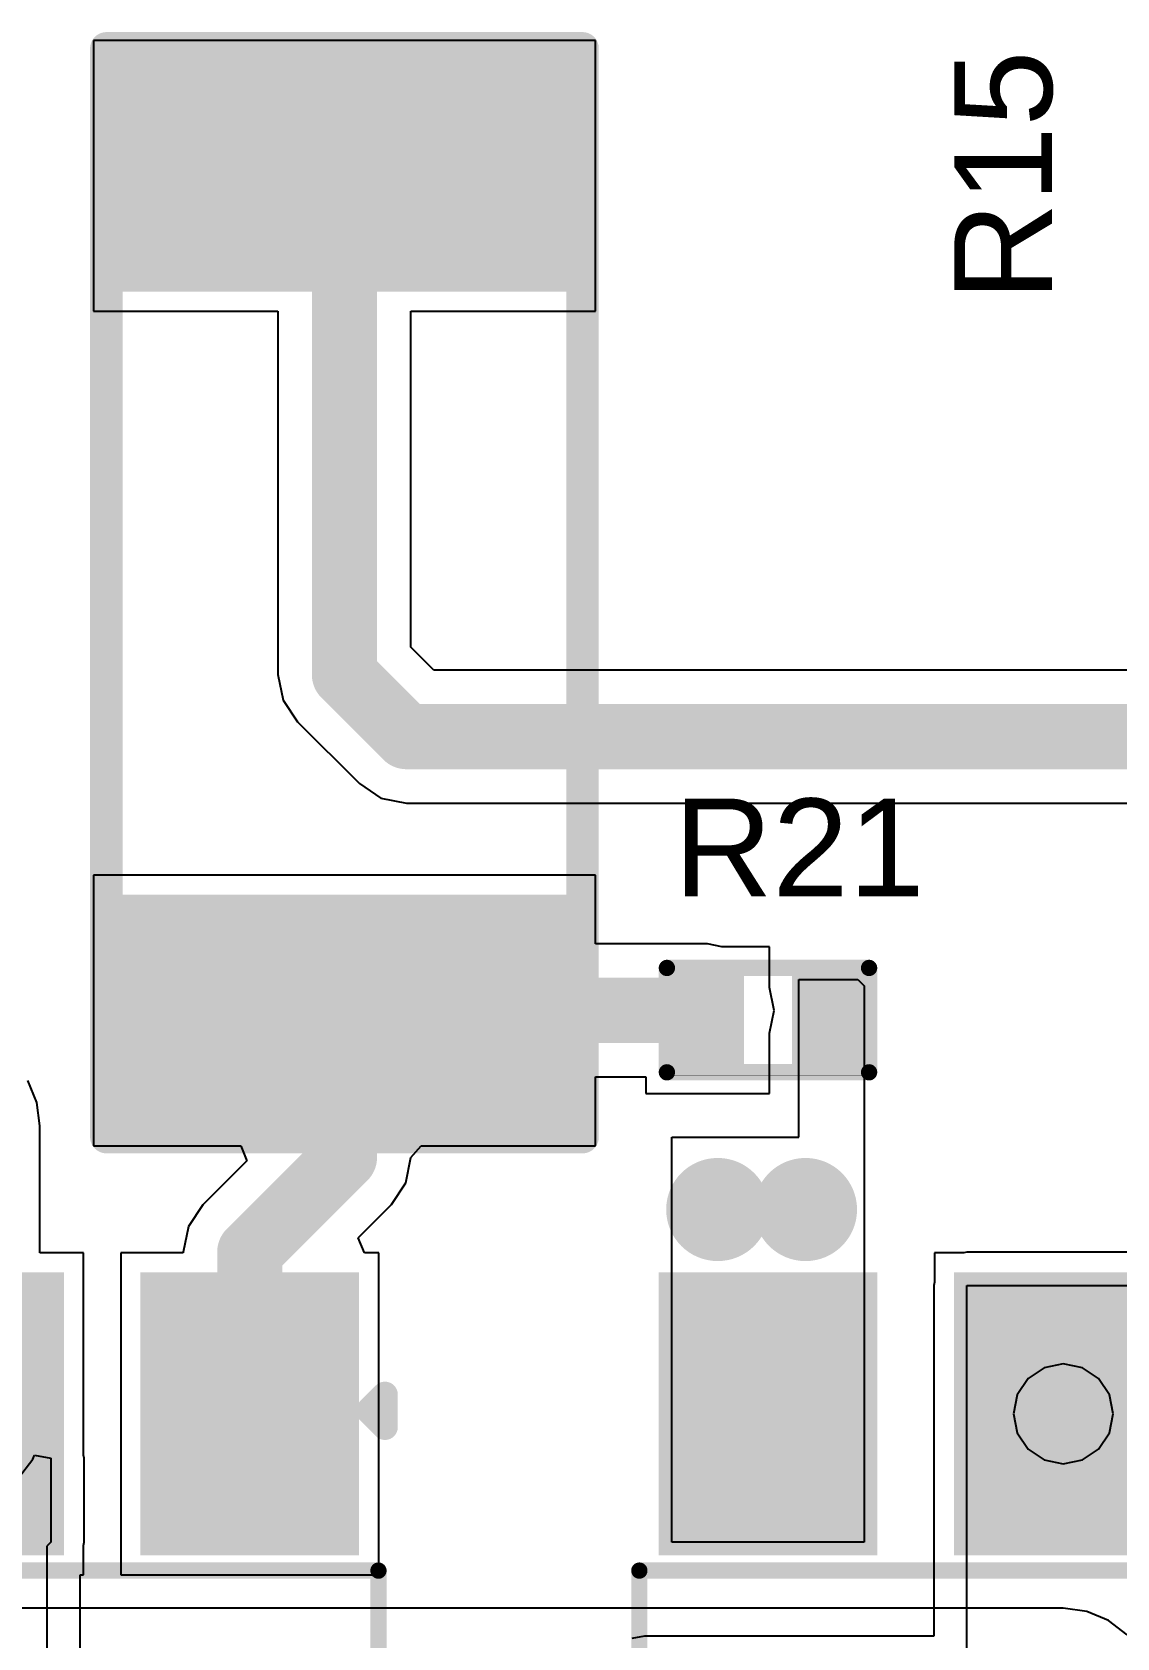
# Model space of a CAD drawing. Header units: inches. Extents: x -0.24 to 5.71, y -0.19 to 1.19.
# Drawn here: x 0.7952 to 1.1279, y 0.2437 to 0.736 of the extents above; entities that cross this region are included whole.
import ezdxf

# ---------------------------------------------------------------- set-up
doc = ezdxf.new("R2010")
doc.units = ezdxf.units.IN
doc.header["$MEASUREMENT"] = 0
for name, color, linetype in [('Bottom Layer', 5, 'Continuous'), ('Bottom Solder', 6, 'Continuous'), ('Top Layer', 1, 'Continuous'), ('Top Overlay', 2, 'Continuous'), ('Top Paste', 8, 'Continuous'), ('Top Solder', 216, 'Continuous'), ('Via Holes', 16, 'Continuous')]:
    doc.layers.add(name, color=color, linetype=linetype)
doc.styles.add('Arial', font='', dxfattribs={"height": 0.2})
doc.styles.get('Arial').set_extended_font_data('Arial')

# ---------------------------------------------------------------- blocks, each defined once
blk = doc.blocks.new('RES_2512_15')
at = {"layer": 'Top Layer'}
for points in [[(-0.15944875, 0.06692915), (-0.09645665, 0.06692915), (-0.09645665, -0.06692915), (-0.15944875, -0.06692915)], [(0.09645675, 0.06692915), (0.15944885, 0.06692915), (0.15944885, -0.06692915), (0.09645675, -0.06692915)]]:
    blk.add_hatch(color=1, dxfattribs=at).paths.add_polyline_path(points)
at = {"layer": 'Top Paste'}
for points in [[(-0.15944875, 0.06692915), (-0.09645665, 0.06692915), (-0.09645665, -0.06692915), (-0.15944875, -0.06692915)], [(0.09645675, 0.06692915), (0.15944885, 0.06692915), (0.15944885, -0.06692915), (0.09645675, -0.06692915)]]:
    blk.add_hatch(color=8, dxfattribs=at).paths.add_polyline_path(points)
at = {"layer": 'Top Solder'}
for points in [[(-0.16344875, 0.07092915), (-0.09245665, 0.07092915), (-0.09245665, -0.07092915), (-0.16344875, -0.07092915)], [(0.09245675, 0.07092915), (0.16344885, 0.07092915), (0.16344885, -0.07092915), (0.09245675, -0.07092915)]]:
    blk.add_hatch(color=216, dxfattribs=at).paths.add_polyline_path(points)
at = {"layer": 'Top Overlay'}
for points in [[(-0.167, -0.073, 0.01, 0.01, 0), (-0.167, 0.073, 0.01, 0.01, 0)], [(0.1667936, 0.073, 0.01, 0.01, 0), (-0.167, 0.073, 0.01, 0.01, 0)], [(0.1667936, -0.073, 0.01, 0.01, 0), (0.1667936, 0.073, 0.01, 0.01, 0)], [(0.1667936, -0.073, 0.01, 0.01, 0), (-0.167, -0.073, 0.01, 0.01, 0)]]:
    blk.add_lwpolyline(points, format="xyseb", dxfattribs=at)
for points in [[(-0.1695, 0.073, 0.005, 0.005, 1), (-0.1645, 0.073, 0.005, 0.005, 1)], [(-0.1695, 0.073, 0.005, 0.005, 1), (-0.1645, 0.073, 0.005, 0.005, 1)], [(0.1642936, 0.073, 0.005, 0.005, 1), (0.1692936, 0.073, 0.005, 0.005, 1)], [(0.1642936, 0.073, 0.005, 0.005, 1), (0.1692936, 0.073, 0.005, 0.005, 1)], [(-0.1695, -0.073, 0.005, 0.005, 1), (-0.1645, -0.073, 0.005, 0.005, 1)], [(-0.1695, -0.073, 0.005, 0.005, 1), (-0.1645, -0.073, 0.005, 0.005, 1)], [(0.1642936, -0.073, 0.005, 0.005, 1), (0.1692936, -0.073, 0.005, 0.005, 1)], [(0.1642936, -0.073, 0.005, 0.005, 1), (0.1692936, -0.073, 0.005, 0.005, 1)]]:
    blk.add_lwpolyline(points, format="xyseb", close=True, dxfattribs=at)
blk = doc.blocks.new('R___0402_16')
at = {"layer": 'Top Layer'}
for points in [[(-0.0275, -0.0125), (-0.0275, 0.0125), (-0.009499999999999998, 0.0125), (-0.009500000000000001, -0.0125)], [(0.009499999999999998, -0.0125), (0.009500000000000001, 0.0125), (0.0275, 0.0125), (0.0275, -0.0125)]]:
    blk.add_hatch(color=1, dxfattribs=at).paths.add_polyline_path(points)
at = {"layer": 'Top Paste'}
for points in [[(-0.0275, -0.0125), (-0.0275, 0.0125), (-0.009499999999999998, 0.0125), (-0.009500000000000001, -0.0125)], [(0.009499999999999998, -0.0125), (0.009500000000000001, 0.0125), (0.0275, 0.0125), (0.0275, -0.0125)]]:
    blk.add_hatch(color=8, dxfattribs=at).paths.add_polyline_path(points)
at = {"layer": 'Top Solder'}
for points in [[(-0.0296654, -0.0146654), (-0.0296654, 0.0146654), (-0.007334599999999998, 0.0146654), (-0.007334600000000002, -0.0146654)], [(0.007334599999999998, -0.0146654), (0.007334600000000002, 0.0146654), (0.0296654, 0.0146654), (0.0296654, -0.0146654)]]:
    blk.add_hatch(color=216, dxfattribs=at).paths.add_polyline_path(points)
at = {"layer": 'Top Overlay'}
for points in [[(-0.031, 0.016, 0.005, 0.005, 0), (0.031, 0.016, 0.005, 0.005, 0)], [(-0.031, -0.016, 0.005, 0.005, 0), (-0.031, 0.016, 0.005, 0.005, 0)], [(0.031, -0.016, 0.005, 0.005, 0), (0.031, 0.016, 0.005, 0.005, 0)], [(-0.031, -0.016, 0.005, 0.005, 0), (0.031, -0.016, 0.005, 0.005, 0)], [(-0.032, -0.017, 0.000127, 0.000127, 0), (0.032, -0.017, 0.000127, 0.000127, 0)]]:
    blk.add_lwpolyline(points, format="xyseb", dxfattribs=at)
for points in [[(-0.03225, 0.016, 0.0025, 0.0025, 1), (-0.02975, 0.016, 0.0025, 0.0025, 1)], [(-0.03225, 0.016, 0.0025, 0.0025, 1), (-0.02975, 0.016, 0.0025, 0.0025, 1)], [(0.02975, 0.016, 0.0025, 0.0025, 1), (0.03225, 0.016, 0.0025, 0.0025, 1)], [(0.02975, 0.016, 0.0025, 0.0025, 1), (0.03225, 0.016, 0.0025, 0.0025, 1)], [(-0.03225, -0.016, 0.0025, 0.0025, 1), (-0.02975, -0.016, 0.0025, 0.0025, 1)], [(-0.03225, -0.016, 0.0025, 0.0025, 1), (-0.02975, -0.016, 0.0025, 0.0025, 1)], [(0.02975, -0.016, 0.0025, 0.0025, 1), (0.03225, -0.016, 0.0025, 0.0025, 1)], [(0.02975, -0.016, 0.0025, 0.0025, 1), (0.03225, -0.016, 0.0025, 0.0025, 1)], [(-0.0320317, -0.017, 6.35e-05, 6.35e-05, 1), (-0.0319683, -0.017, 6.35e-05, 6.35e-05, 1)], [(0.0319683, -0.017, 6.35e-05, 6.35e-05, 1), (0.0320317, -0.017, 6.35e-05, 6.35e-05, 1)]]:
    blk.add_lwpolyline(points, format="xyseb", close=True, dxfattribs=at)
blk = doc.blocks.new('SOT__223_35')
at = {"layer": 'Top Layer'}
for points in [[(-0.07480315, 0.1594489), (0.07480315, 0.1594489), (0.07480315, 0.0807087), (-0.07480315, 0.0807087)], [(-0.12007875, -0.0807086), (-0.06102365, -0.0807086), (-0.06102365, -0.1594488), (-0.12007875, -0.1594488)], [(-0.02952755, -0.0807086), (0.02952755, -0.0807086), (0.02952755, -0.1594488), (-0.02952755, -0.1594488)], [(0.06102365, -0.0807086), (0.12007875, -0.0807086), (0.12007875, -0.1594488), (0.06102365, -0.1594488)]]:
    blk.add_hatch(color=1, dxfattribs=at).paths.add_polyline_path(points)
at = {"layer": 'Top Paste'}
for points in [[(-0.07480315, 0.1594489), (0.07480315, 0.1594489), (0.07480315, 0.0807087), (-0.07480315, 0.0807087)], [(-0.12007875, -0.0807086), (-0.06102365, -0.0807086), (-0.06102365, -0.1594488), (-0.12007875, -0.1594488)], [(-0.02952755, -0.0807086), (0.02952755, -0.0807086), (0.02952755, -0.1594488), (-0.02952755, -0.1594488)], [(0.06102365, -0.0807086), (0.12007875, -0.0807086), (0.12007875, -0.1594488), (0.06102365, -0.1594488)]]:
    blk.add_hatch(color=8, dxfattribs=at).paths.add_polyline_path(points)
at = {"layer": 'Top Solder'}
for points in [[(-0.07880315, 0.1634489), (0.07880315, 0.1634489), (0.07880315, 0.0767087), (-0.07880315, 0.0767087)], [(-0.12407875, -0.0767086), (-0.05702365, -0.0767086), (-0.05702365, -0.1634488), (-0.12407875, -0.1634488)], [(-0.03352755, -0.0767086), (0.03352755, -0.0767086), (0.03352755, -0.1634488), (-0.03352755, -0.1634488)], [(0.05702365, -0.0767086), (0.12407875, -0.0767086), (0.12407875, -0.1634488), (0.05702365, -0.1634488)]]:
    blk.add_hatch(color=216, dxfattribs=at).paths.add_polyline_path(points)
at = {"layer": 'Top Overlay'}
for points in [[(0.13, 0.071, 0.005, 0.005, 0), (-0.13, 0.071, 0.005, 0.005, 0)], [(-0.13, 0.071, 0.005, 0.005, 0), (-0.13, -0.072, 0.005, 0.005, 0)], [(0.13, 0.071, 0.005, 0.005, 0), (0.13, -0.072, 0.005, 0.005, 0)], [(0.13, -0.072, 0.005, 0.005, 0), (-0.13, -0.072, 0.005, 0.005, 0)], [(-0.127, -0.121, 0.007874, 0.007874, 0), (-0.132, -0.116, 0.007874, 0.007874, 0)], [(-0.132, -0.116, 0.007874, 0.007874, 0), (-0.132, -0.126, 0.007874, 0.007874, 0)], [(-0.127, -0.121, 0.007874, 0.007874, 0), (-0.132, -0.126, 0.007874, 0.007874, 0)]]:
    blk.add_lwpolyline(points, format="xyseb", dxfattribs=at)
for points in [[(-0.13125, 0.071, 0.0025, 0.0025, 1), (-0.12875, 0.071, 0.0025, 0.0025, 1)], [(-0.13125, 0.071, 0.0025, 0.0025, 1), (-0.12875, 0.071, 0.0025, 0.0025, 1)], [(0.12875, 0.071, 0.0025, 0.0025, 1), (0.13125, 0.071, 0.0025, 0.0025, 1)], [(0.12875, 0.071, 0.0025, 0.0025, 1), (0.13125, 0.071, 0.0025, 0.0025, 1)], [(-0.13125, -0.072, 0.0025, 0.0025, 1), (-0.12875, -0.072, 0.0025, 0.0025, 1)], [(-0.13125, -0.072, 0.0025, 0.0025, 1), (-0.12875, -0.072, 0.0025, 0.0025, 1)], [(0.12875, -0.072, 0.0025, 0.0025, 1), (0.13125, -0.072, 0.0025, 0.0025, 1)], [(0.12875, -0.072, 0.0025, 0.0025, 1), (0.13125, -0.072, 0.0025, 0.0025, 1)], [(-0.1339685, -0.116, 0.003937, 0.003937, 1), (-0.1300315, -0.116, 0.003937, 0.003937, 1)], [(-0.1339685, -0.116, 0.003937, 0.003937, 1), (-0.1300315, -0.116, 0.003937, 0.003937, 1)], [(-0.1289685, -0.121, 0.003937, 0.003937, 1), (-0.1250315, -0.121, 0.003937, 0.003937, 1)], [(-0.1289685, -0.121, 0.003937, 0.003937, 1), (-0.1250315, -0.121, 0.003937, 0.003937, 1)], [(-0.1339685, -0.126, 0.003937, 0.003937, 1), (-0.1300315, -0.126, 0.003937, 0.003937, 1)], [(-0.1339685, -0.126, 0.003937, 0.003937, 1), (-0.1300315, -0.126, 0.003937, 0.003937, 1)]]:
    blk.add_lwpolyline(points, format="xyseb", close=True, dxfattribs=at)
blk = doc.blocks.new('SOT__223_37')
at = {"layer": 'Top Layer'}
for points in [[(-0.07480315, 0.1594489), (0.07480315, 0.1594489), (0.07480315, 0.0807087), (-0.07480315, 0.0807087)], [(-0.12007875, -0.0807086), (-0.06102365, -0.0807086), (-0.06102365, -0.1594488), (-0.12007875, -0.1594488)], [(-0.02952755, -0.0807086), (0.02952755, -0.0807086), (0.02952755, -0.1594488), (-0.02952755, -0.1594488)], [(0.06102365, -0.0807086), (0.12007875, -0.0807086), (0.12007875, -0.1594488), (0.06102365, -0.1594488)]]:
    blk.add_hatch(color=1, dxfattribs=at).paths.add_polyline_path(points)
at = {"layer": 'Top Paste'}
for points in [[(-0.07480315, 0.1594489), (0.07480315, 0.1594489), (0.07480315, 0.0807087), (-0.07480315, 0.0807087)], [(-0.12007875, -0.0807086), (-0.06102365, -0.0807086), (-0.06102365, -0.1594488), (-0.12007875, -0.1594488)], [(-0.02952755, -0.0807086), (0.02952755, -0.0807086), (0.02952755, -0.1594488), (-0.02952755, -0.1594488)], [(0.06102365, -0.0807086), (0.12007875, -0.0807086), (0.12007875, -0.1594488), (0.06102365, -0.1594488)]]:
    blk.add_hatch(color=8, dxfattribs=at).paths.add_polyline_path(points)
at = {"layer": 'Top Solder'}
for points in [[(-0.07880315, 0.1634489), (0.07880315, 0.1634489), (0.07880315, 0.0767087), (-0.07880315, 0.0767087)], [(-0.12407875, -0.0767086), (-0.05702365, -0.0767086), (-0.05702365, -0.1634488), (-0.12407875, -0.1634488)], [(-0.03352755, -0.0767086), (0.03352755, -0.0767086), (0.03352755, -0.1634488), (-0.03352755, -0.1634488)], [(0.05702365, -0.0767086), (0.12407875, -0.0767086), (0.12407875, -0.1634488), (0.05702365, -0.1634488)]]:
    blk.add_hatch(color=216, dxfattribs=at).paths.add_polyline_path(points)
at = {"layer": 'Top Overlay'}
for points in [[(0.13, 0.071, 0.005, 0.005, 0), (-0.13, 0.071, 0.005, 0.005, 0)], [(-0.13, 0.071, 0.005, 0.005, 0), (-0.13, -0.072, 0.005, 0.005, 0)], [(0.13, 0.071, 0.005, 0.005, 0), (0.13, -0.072, 0.005, 0.005, 0)], [(0.13, -0.072, 0.005, 0.005, 0), (-0.13, -0.072, 0.005, 0.005, 0)], [(-0.127, -0.121, 0.007874, 0.007874, 0), (-0.132, -0.116, 0.007874, 0.007874, 0)], [(-0.132, -0.116, 0.007874, 0.007874, 0), (-0.132, -0.126, 0.007874, 0.007874, 0)], [(-0.127, -0.121, 0.007874, 0.007874, 0), (-0.132, -0.126, 0.007874, 0.007874, 0)]]:
    blk.add_lwpolyline(points, format="xyseb", dxfattribs=at)
for points in [[(-0.13125, 0.071, 0.0025, 0.0025, 1), (-0.12875, 0.071, 0.0025, 0.0025, 1)], [(-0.13125, 0.071, 0.0025, 0.0025, 1), (-0.12875, 0.071, 0.0025, 0.0025, 1)], [(0.12875, 0.071, 0.0025, 0.0025, 1), (0.13125, 0.071, 0.0025, 0.0025, 1)], [(0.12875, 0.071, 0.0025, 0.0025, 1), (0.13125, 0.071, 0.0025, 0.0025, 1)], [(-0.13125, -0.072, 0.0025, 0.0025, 1), (-0.12875, -0.072, 0.0025, 0.0025, 1)], [(-0.13125, -0.072, 0.0025, 0.0025, 1), (-0.12875, -0.072, 0.0025, 0.0025, 1)], [(0.12875, -0.072, 0.0025, 0.0025, 1), (0.13125, -0.072, 0.0025, 0.0025, 1)], [(0.12875, -0.072, 0.0025, 0.0025, 1), (0.13125, -0.072, 0.0025, 0.0025, 1)], [(-0.1339685, -0.116, 0.003937, 0.003937, 1), (-0.1300315, -0.116, 0.003937, 0.003937, 1)], [(-0.1339685, -0.116, 0.003937, 0.003937, 1), (-0.1300315, -0.116, 0.003937, 0.003937, 1)], [(-0.1289685, -0.121, 0.003937, 0.003937, 1), (-0.1250315, -0.121, 0.003937, 0.003937, 1)], [(-0.1289685, -0.121, 0.003937, 0.003937, 1), (-0.1250315, -0.121, 0.003937, 0.003937, 1)], [(-0.1339685, -0.126, 0.003937, 0.003937, 1), (-0.1300315, -0.126, 0.003937, 0.003937, 1)], [(-0.1339685, -0.126, 0.003937, 0.003937, 1), (-0.1300315, -0.126, 0.003937, 0.003937, 1)]]:
    blk.add_lwpolyline(points, format="xyseb", close=True, dxfattribs=at)

msp = doc.modelspace()

# ---------------------------------------------------------------- hatches: boundary and pattern name
at = {"layer": 'Bottom Layer'}
h = msp.add_hatch(color=5, dxfattribs=at)
edge = h.paths.add_edge_path()
edge.add_arc((1.0054655, 0.375), 0.011811, 0, 360)
h = msp.add_hatch(color=5, dxfattribs=at)
edge = h.paths.add_edge_path()
edge.add_arc((1.0323709, 0.375), 0.011811, 0, 360)
at = {"layer": 'Bottom Solder'}
h = msp.add_hatch(color=6, dxfattribs=at)
edge = h.paths.add_edge_path()
edge.add_arc((1.0054655, 0.375), 0.015811, 0, 360)
h = msp.add_hatch(color=6, dxfattribs=at)
edge = h.paths.add_edge_path()
edge.add_arc((1.0323709, 0.375), 0.015811, 0, 360)
at = {"layer": 'Top Layer'}
h = msp.add_hatch(color=1, dxfattribs=at)
edge = h.paths.add_edge_path()
edge.add_arc((1.0054655, 0.375), 0.011811, 0, 360)
h = msp.add_hatch(color=1, dxfattribs=at)
edge = h.paths.add_edge_path()
edge.add_arc((1.0323709, 0.375), 0.011811, 0, 360)
at = {"layer": 'Top Solder'}
h = msp.add_hatch(color=216, dxfattribs=at)
edge = h.paths.add_edge_path()
edge.add_arc((1.0054655, 0.375), 0.015811, 0, 360)
h = msp.add_hatch(color=216, dxfattribs=at)
edge = h.paths.add_edge_path()
edge.add_arc((1.0323709, 0.375), 0.015811, 0, 360)
at = {"layer": 'Via Holes'}
h = msp.add_hatch(color=7, dxfattribs=at)
edge = h.paths.add_edge_path()
edge.add_arc((1.0054655, 0.375), 0.0059055, 0, 360)
h = msp.add_hatch(color=7, dxfattribs=at)
edge = h.paths.add_edge_path()
edge.add_arc((1.0323709, 0.375), 0.0059055, 0, 360)

# ---------------------------------------------------------------- linework, layer by layer
at = {"layer": 'Bottom Layer'}
for p, q in [((1.1114182, 0.2527373), (0.3, 0.2527373)), ((1.1185971, 0.2517922), (1.1114182, 0.2527373)), ((1.1252868, 0.2490212), (1.1185971, 0.2517922)), ((1.1310314, 0.2446132), (1.1252868, 0.2490212))]:
    msp.add_line(p, q, dxfattribs=at)
at = {"layer": 'Top Layer'}
for p, q in [((0.9679291, 0.7334644), (0.8140709, 0.7334644)), ((0.8140709, 0.7334644), (0.8140709, 0.6504724)), ((0.9679291, 0.6504724), (0.9679291, 0.7334644)), ((0.8140709, 0.6504724), (0.8706082, 0.6504724)), ((0.8706082, 0.6504724), (0.8706082, 0.539)), ((0.9113918, 0.5474466), (0.9113918, 0.6504724)), ((0.9113918, 0.6504724), (0.9679291, 0.6504724)), ((0.9184466, 0.5403918), (0.9113918, 0.5474466)), ((0.8706082, 0.539), (0.8721604, 0.5311964)), ((1.6392578, 0.5403918), (0.9184466, 0.5403918)), ((0.8721604, 0.5311964), (0.8765808, 0.5245808)), ((0.8765808, 0.5245808), (0.8955808, 0.5055808)), ((0.8955808, 0.5055808), (0.9021964, 0.5011604)), ((0.9021964, 0.5011604), (0.91, 0.4996081)), ((0.91, 0.4996081), (0.9100005, 0.4996082)), ((0.9100005, 0.4996082), (1.6308112, 0.4996082)), ((0.9679291, 0.4775589), (0.8140709, 0.4775589)), ((0.8140709, 0.4775589), (0.8140709, 0.3945669)), ((0.9679291, 0.456439), (0.9679291, 0.4775589)), ((1.0023709, 0.456439), (0.9679291, 0.456439)), ((1.0067352, 0.4555709), (1.0023709, 0.456439)), ((1.0213709, 0.4555709), (1.0067352, 0.4555709)), ((1.0213709, 0.4430444), (1.0213709, 0.4555709)), ((1.0303709, 0.3972064), (1.0303709, 0.4455709)), ((1.0303709, 0.4455709), (1.0483709, 0.4455709)), ((1.0483709, 0.4455709), (1.0503985, 0.4435433)), ((1.0503985, 0.4435433), (1.0503985, 0.272989)), ((1.0227627, 0.4360472), (1.0213709, 0.4430444)), ((1.0213709, 0.42905), (1.0227627, 0.4360472)), ((1.0213709, 0.4105709), (1.0213709, 0.42905)), ((0.7966813, 0.4078331), (0.7939103, 0.4145229)), ((0.9679291, 0.3945669), (0.9679291, 0.4156554)), ((0.9679291, 0.4156554), (0.9833709, 0.4156554)), ((0.9833709, 0.4156554), (0.9833709, 0.4105709)), ((0.9833709, 0.4105709), (1.0213709, 0.4105709)), ((0.7976264, 0.4006542), (0.7966813, 0.4078331)), ((0.7976264, 0.3617292), (0.7976264, 0.4006542)), ((0.8140709, 0.3945669), (0.8591957, 0.3945669)), ((0.8591957, 0.3945669), (0.8611091, 0.3899475)), ((0.9113919, 0.3909999), (0.9145646, 0.3945669)), ((0.9145646, 0.3945669), (0.9679291, 0.3945669)), ((0.9913433, 0.3972063), (1.0303709, 0.3972064)), ((0.9913433, 0.272989), (0.9913433, 0.3972063)), ((0.8611091, 0.3899475), (0.8475541, 0.3763925)), ((0.9098396, 0.3831964), (0.9113919, 0.3909999)), ((0.9054192, 0.3765808), (0.9098396, 0.3831964)), ((0.8475541, 0.3763925), (0.8431337, 0.3697769)), ((0.895187, 0.3663486), (0.9054189, 0.3765806)), ((0.9054189, 0.3765806), (0.9054192, 0.3765808)), ((0.8431337, 0.3697769), (0.8415815, 0.3619733)), ((0.8971004, 0.3617292), (0.895187, 0.3663486)), ((0.8109496, 0.3617292), (0.7976264, 0.3617292)), ((0.8109496, 0.3007078), (0.8109496, 0.3617292)), ((0.8415815, 0.3617292), (0.8224458, 0.3617292)), ((0.8224458, 0.3617292), (0.8224458, 0.262989)), ((0.8415815, 0.3619733), (0.8415815, 0.3617292)), ((0.9015008, 0.3617292), (0.8971004, 0.3617292)), ((0.9015008, 0.262989), (0.9015008, 0.3617292)), ((1.0809096, 0.3617292), (1.0718946, 0.3617292)), ((1.0718946, 0.3617292), (1.0718946, 0.3527146)), ((1.0818945, 0.3619251), (1.0809096, 0.3617292)), ((1.1409497, 0.3619251), (1.0818945, 0.3619251)), ((1.0718946, 0.3527146), (1.0716986, 0.3517292)), ((1.0716986, 0.3517292), (1.0716986, 0.2441959)), ((1.0818945, 0.234), (1.0818945, 0.3517292)), ((1.0818945, 0.3517292), (1.1409497, 0.3517292)), ((1.1055694, 0.3264888), (1.1006077, 0.3231735)), ((1.1114221, 0.327653), (1.1055694, 0.3264888)), ((1.1172748, 0.3264888), (1.1114221, 0.327653)), ((1.1222365, 0.3231735), (1.1172748, 0.3264888)), ((1.1006038, 0.3231696), (1.0972885, 0.3182079)), ((1.1006077, 0.3231735), (1.1006038, 0.3231696)), ((1.1255518, 0.3182118), (1.1222365, 0.3231735)), ((1.0972885, 0.3182079), (1.0961243, 0.3123552)), ((1.126716, 0.3123591), (1.1255518, 0.3182118)), ((1.0961243, 0.3123552), (1.0972885, 0.3065025)), ((1.1255518, 0.3065064), (1.126716, 0.3123591)), ((1.0972885, 0.3065025), (1.1006038, 0.3015408)), ((1.1222365, 0.3015447), (1.1255518, 0.3065064)), ((0.8109498, 0.3007073), (0.8109496, 0.3007078)), ((0.8109498, 0.2997028), (0.8109498, 0.3007073)), ((1.1006038, 0.3015408), (1.1055655, 0.2982255)), ((1.1172709, 0.2982255), (1.1222326, 0.3015408)), ((1.1222326, 0.3015408), (1.1222365, 0.3015447)), ((0.7910353, 0.2927459), (0.7954433, 0.2984904)), ((0.7954433, 0.2984904), (0.7959497, 0.2997129)), ((0.7959497, 0.2997129), (0.8009497, 0.2987183)), ((0.8009497, 0.2987183), (0.8009497, 0.272989)), ((0.8111456, 0.2987183), (0.8109498, 0.2997028)), ((0.8111456, 0.272989), (0.8111456, 0.2987183)), ((1.1055655, 0.2982255), (1.1114182, 0.2970613)), ((1.1114182, 0.2970613), (1.1172709, 0.2982255)), ((0.8009497, 0.272989), (0.7997628, 0.2718021)), ((0.7997628, 0.2718021), (0.7997628, 0.23)), ((0.8109496, 0.2720036), (0.8111456, 0.272989)), ((0.8109496, 0.262989), (0.8109496, 0.2720036)), ((1.0503985, 0.272989), (0.9913433, 0.272989)), ((0.8099587, 0.2401959), (0.8099587, 0.262989)), ((0.8099587, 0.262989), (0.8109496, 0.262989)), ((0.8224458, 0.262989), (0.9015008, 0.262989)), ((0.983, 0.2441959), (0.9790982, 0.2434198)), ((1.0716986, 0.2441959), (0.983, 0.2441959))]:
    msp.add_line(p, q, dxfattribs=at)
for points in [[(0.891, 0.539, 0.02, 0.02, 0), (0.891, 0.6919684, 0.02, 0.02, 0)], [(0.891, 0.539, 0.02, 0.02, 0), (0.91, 0.52, 0.02, 0.02, 0)], [(0.91, 0.52, 0.02, 0.02, 0), (1.6392578, 0.52, 0.02, 0.02, 0)], [(0.891, 0.4360629, 0.02, 0.02, 0), (0.8910157, 0.4360472, 0.02, 0.02, 0)], [(0.891, 0.391, 0.02, 0.02, 0), (0.891, 0.4360629, 0.02, 0.02, 0)], [(0.8910157, 0.4360472, 0.02, 0.02, 0), (1.0023709, 0.4360472, 0.02, 0.02, 0)], [(0.8619733, 0.3619733, 0.02, 0.02, 0), (0.891, 0.391, 0.02, 0.02, 0)], [(0.8619733, 0.3123591, 0.02, 0.02, 0), (0.8619733, 0.3619733, 0.02, 0.02, 0)], [(1.1114182, 0.3123552, 0.01, 0.01, 0), (1.1114221, 0.3123591, 0.01, 0.01, 0)]]:
    msp.add_lwpolyline(points, format="xyseb", dxfattribs=at)
for points in [[(0.886, 0.6919684, 0.01, 0.01, 1), (0.896, 0.6919684, 0.01, 0.01, 1)], [(0.886, 0.539, 0.01, 0.01, 1), (0.896, 0.539, 0.01, 0.01, 1)], [(0.886, 0.539, 0.01, 0.01, 1), (0.896, 0.539, 0.01, 0.01, 1)], [(0.905, 0.52, 0.01, 0.01, 1), (0.915, 0.52, 0.01, 0.01, 1)], [(0.905, 0.52, 0.01, 0.01, 1), (0.915, 0.52, 0.01, 0.01, 1)], [(0.886, 0.4360629, 0.01, 0.01, 1), (0.896, 0.4360629, 0.01, 0.01, 1)], [(0.886, 0.4360629, 0.01, 0.01, 1), (0.896, 0.4360629, 0.01, 0.01, 1)], [(0.8860157, 0.4360472, 0.01, 0.01, 1), (0.8960157, 0.4360472, 0.01, 0.01, 1)], [(0.8860157, 0.4360472, 0.01, 0.01, 1), (0.8960157, 0.4360472, 0.01, 0.01, 1)], [(0.9973709, 0.4360472, 0.01, 0.01, 1), (1.0073709, 0.4360472, 0.01, 0.01, 1)], [(0.886, 0.391, 0.01, 0.01, 1), (0.896, 0.391, 0.01, 0.01, 1)], [(0.886, 0.391, 0.01, 0.01, 1), (0.896, 0.391, 0.01, 0.01, 1)], [(0.8569733, 0.3619733, 0.01, 0.01, 1), (0.8669733, 0.3619733, 0.01, 0.01, 1)], [(0.8569733, 0.3619733, 0.01, 0.01, 1), (0.8669733, 0.3619733, 0.01, 0.01, 1)], [(0.8569733, 0.3123591, 0.01, 0.01, 1), (0.8669733, 0.3123591, 0.01, 0.01, 1)], [(1.1089182, 0.3123552, 0.005, 0.005, 1), (1.1139182, 0.3123552, 0.005, 0.005, 1)], [(1.1089221, 0.3123591, 0.005, 0.005, 1), (1.1139221, 0.3123591, 0.005, 0.005, 1)]]:
    msp.add_lwpolyline(points, format="xyseb", close=True, dxfattribs=at)

# ---------------------------------------------------------------- block references
for name, p, rotation in [('RES_2512_15', (0.891, 0.5640157), 270), ('SOT__223_35', (0.7714221, 0.1922804), 180), ('SOT__223_37', (1.1114221, 0.1922804), 180)]:
    msp.add_blockref(name, p, dxfattribs=dict(rotation=rotation))
msp.add_blockref('R___0402_16', (1.0208709, 0.4330709))

# ---------------------------------------------------------------- texts
at = {"layer": 'Top Overlay', "style": 'Arial'}
msp.add_text('R15', height=0.03, rotation=90, dxfattribs=at).set_placement((1.1079951, 0.6535122))
msp.add_text('R21', height=0.03, dxfattribs=at).set_placement((0.9920113, 0.4710049))

doc.saveas('drawing.dxf')
